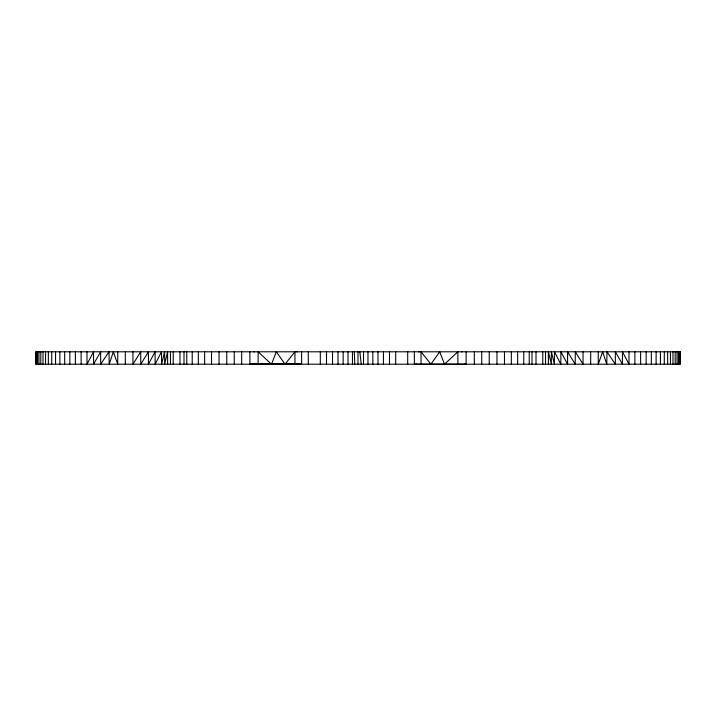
<?xml version="1.0" encoding="UTF-8"?>
<svg xmlns="http://www.w3.org/2000/svg" width="716" height="716" viewBox="0 0 716 716"><rect width="100%" height="100%" fill="white"/><g stroke="black" fill="none" stroke-linecap="round" stroke-linejoin="round"><path stroke-width="1.07" d="M326.505 364.202L326.505 351.798M377.994 364.202L378.003 351.798M414.376 364.202L414.376 351.798M545.511 364.202L545.52 351.798M343.143 364.202L343.17 351.798M367.97 364.202L367.988 351.798M548.367 364.202L548.402 351.798L551.32 364.202L551.392 351.798L554.372 364.202L554.488 351.798L560.834 364.202L560.914 351.798L567.573 364.202L567.573 351.798L575.208 364.202L575.306 351.798L583.048 364.202L583.048 351.798M466.08 364.202L466.143 351.798M496.94 364.202L497.002 351.798M296.746 351.86L297.346 351.798M461.471 351.86L462.071 351.798M300.452 364.202L250.86 364.202L251.728 364.14M415.549 364.202L465.176 364.202L464.335 364.14M415.584 364.202L416.452 364.14M251.665 364.14L300.416 364.202L285.326 364.086M418.654 351.798L419.254 351.86M253.929 351.798L254.529 351.86M359.844 351.798L361.222 364.202M354.313 351.798L354.778 364.202M249.857 351.798L249.92 364.202M218.998 351.798L219.06 364.202M372.83 351.798L372.857 364.202M167.634 364.202L167.598 351.798L164.671 364.202L164.608 351.798L161.628 364.202L161.512 351.798L155.157 364.202L155.086 351.798L148.427 364.202L148.427 351.798L140.792 364.202L140.694 351.798L132.952 364.202L132.952 351.798M389.495 351.798L389.495 364.202M348.012 351.798L348.03 364.202M337.997 351.798L338.006 364.202M301.624 351.798L301.624 364.202M170.48 351.798L170.489 364.202M680.012 351.798L680.012 364.202M679.43 351.798L679.43 364.202M678.446 351.798L678.446 364.202M677.032 351.798L677.032 364.202M675.197 351.798L675.197 364.202M672.986 351.798L672.986 364.202M670.445 351.798L670.445 364.202M667.643 351.798L667.643 364.202M664.296 351.798L664.296 364.202M660.447 351.798L660.447 364.202M656.116 351.798L656.116 364.202M651.336 351.798L651.336 364.202M646.145 351.798L646.145 364.202M640.623 351.798L640.623 364.202M634.877 351.798L634.877 364.202M629.006 351.798L629.006 364.202L622.446 351.798L622.455 364.202L615.339 351.798L615.339 364.202L606.989 351.798L606.792 364.202L602.657 351.798L598.245 364.202L598.245 351.798M590.682 351.798L590.682 364.202M542.764 351.798L542.764 364.202M536.007 351.798L536.007 364.202M532.006 351.798L532.006 364.202M529.24 351.798L529.24 364.202M523.754 351.798L523.754 364.202M517.623 351.798L517.623 364.202M511.331 351.798L511.331 364.202M504.476 351.798L504.476 364.202M489.234 351.798L489.234 364.202M481.743 351.798L481.743 364.202M474.332 351.798L474.332 364.202M457.873 364.202L457.873 351.798L444.511 364.202L439.678 351.798L430.969 364.202L421.044 351.798L421.044 364.202M407.708 351.798L407.708 364.202M395.688 351.798L395.688 364.202M383.463 351.798L383.463 364.202M363.531 351.798L363.531 364.202M358 351.798L358 364.202M352.469 351.798L352.469 364.202M332.537 351.798L332.537 364.202M320.312 351.798L320.312 364.202M308.292 351.798L308.292 364.202M294.956 364.202L294.956 351.798L285.031 364.202L276.322 351.798L271.489 364.202L258.127 351.798L258.127 364.202M241.668 351.798L241.668 364.202M234.257 351.798L234.257 364.202M226.766 351.798L226.766 364.202M211.524 351.798L211.524 364.202M204.642 351.798L204.642 364.202M198.332 351.798L198.332 364.202M192.219 351.798L192.219 364.202M186.76 351.798L186.76 364.202M183.994 351.798L183.994 364.202M179.993 351.798L179.993 364.202M173.236 351.798L173.236 364.202M125.318 351.798L125.318 364.202M117.755 351.798L117.755 364.202L113.343 351.798L109.199 364.202L109.011 351.798L100.661 364.202L100.661 351.798L93.545 364.202L93.554 351.798L86.994 364.202L86.994 351.798M81.123 351.798L81.123 364.202M75.377 351.798L75.377 364.202M69.855 351.798L69.855 364.202M64.664 351.798L64.664 364.202M59.884 351.798L59.884 364.202M55.553 351.798L55.553 364.202M51.704 351.798L51.704 364.202M48.357 351.798L48.357 364.202M45.556 351.798L45.556 364.202M43.014 351.798L43.014 364.202M40.803 351.798L40.803 364.202M38.968 351.798L38.968 364.202M37.554 351.798L37.554 364.202M36.57 351.798L36.57 364.202M35.988 351.798L35.988 364.202M680.2 351.798L35.8 351.798L35.8 364.202L680.2 364.202L680.2 351.798"/></g></svg>
